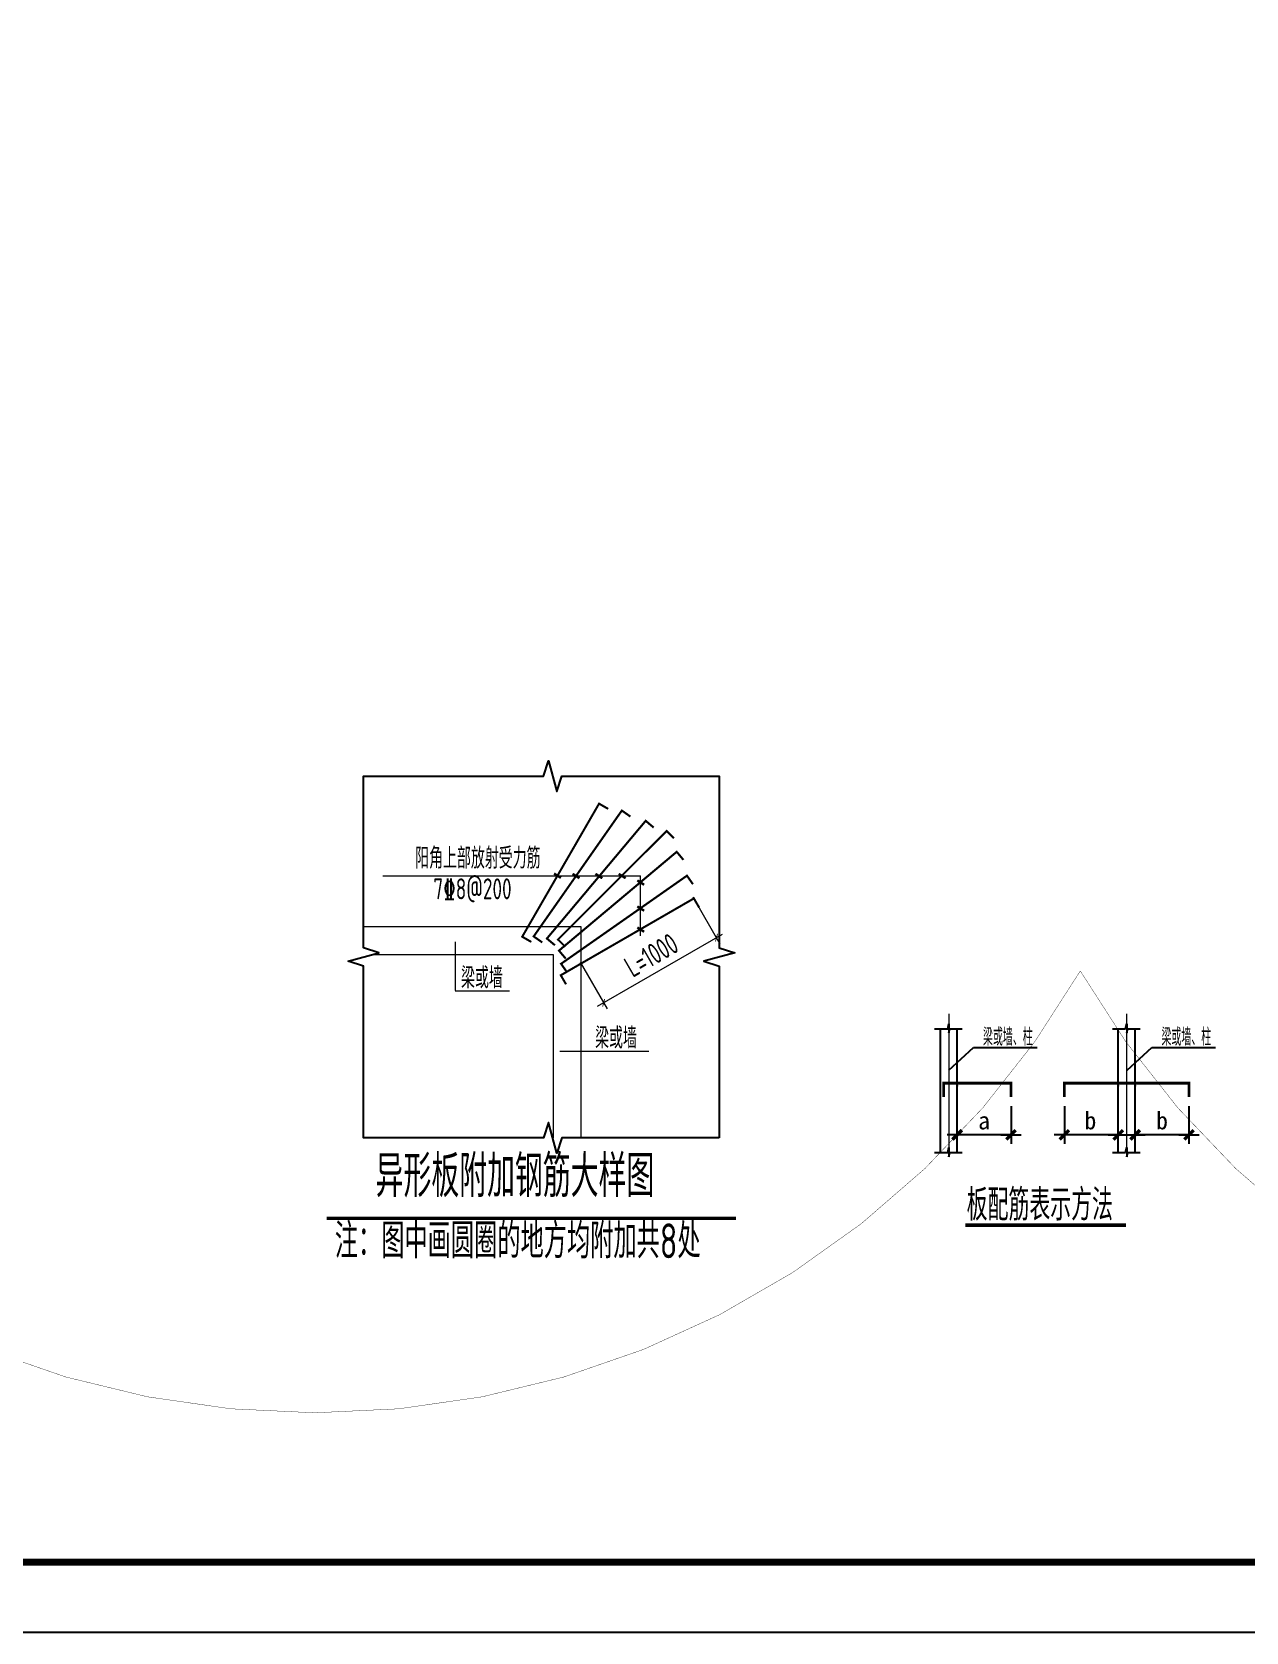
# Model space of a CAD drawing. Extents: x -812054 to 22247, y -644080 to 1003627.
# Drawn here: x -367614 to -350228, y -255911 to -232992 of the extents above; entities that cross this region are included whole.
import ezdxf
from ezdxf.enums import TextEntityAlignment as Align

# ---------------------------------------------------------------- set-up
doc = ezdxf.new("R2010")
doc.units = 0
doc.header["$LTSCALE"] = 1000
doc.linetypes.add('DOTE', pattern=[2.42, 2, -0.2, 0.02, -0.2])
doc.layers.get('0').update_dxf_attribs({"linetype": 'CONTINUOUS'})
doc.layers.get('DEFPOINTS').update_dxf_attribs({"linetype": 'CONTINUOUS'})
for name, color, linetype, lineweight in [('+公共字体', 7, 'CONTINUOUS', 20), ('+图名', 243, 'CONTINUOUS', 20), ('+混凝土墙', 3, 'CONTINUOUS', 20), ('DOTE', 19, 'DOTE', 9), ('Z-详图标注', 3, 'CONTINUOUS', 18), ('查找字符', 1, 'CONTINUOUS', 18)]:
    doc.layers.add(name, color=color, linetype=linetype, lineweight=lineweight)
for name, color, linetype in [('-TK', 7, 'CONTINUOUS'), ('DIM', 2, 'CONTINUOUS'), ('FLOOR_UP_REIN', 13, 'CONTINUOUS'), ('GJ', 5, 'CONTINUOUS'), ('REIN', 6, 'CONTINUOUS'), ('S-大样-砼线', 7, 'CONTINUOUS'), ('THIN', 7, 'CONTINUOUS'), ('大样线', 40, 'CONTINUOUS'), ('空调洞口标注', 130, 'CONTINUOUS'), ('说明文字', 7, 'CONTINUOUS')]:
    doc.layers.add(name, color=color, linetype=linetype)
doc.layers.add('审图修改', color=2, linetype='CONTINUOUS', plot=False)
doc.styles.add('10', font='', dxfattribs={"width": 0.7, "height": 300})
doc.styles.add('TSSD_DIMENSION', font='Tssdeng.shx', dxfattribs={"width": 0.7, "bigfont": 'tssdchn.shx'})
doc.styles.add('TSSD_REIN', font='tssdeng.shx', dxfattribs={"width": 0.7, "height": 300, "bigfont": 'tssdchn.shx'})
doc.styles.get('10').set_extended_font_data('SimSun')
doc.dimstyles.new('TSSD_100_100$0', dxfattribs={"dimtxt": 300, "dimasz": 80, "dimexe": 100, "dimexo": 250, "dimgap": 100, "dimtad": 1, "dimdec": 0, "dimzin": 0, "dimdsep": 46, "dimtxsty": 'TSSD_DIMENSION', "dimblk": 'ARCHTICK', "dimcen": 0, "dimdle": 100, "dimclrd": 3, "dimclre": 3, "dimclrt": 7, "dimadec": 0, "dimazin": 0, "dimtfac": 1, "dimtdec": 0, "dimtix": 1, "dimtmove": 2, "dimatfit": 3, "dimldrblk": 'ARCHTICK', "dimfxl": 1, "dimtolj": 1, "dimtzin": 0, "dimarcsym": 0})

# ---------------------------------------------------------------- blocks, each defined once
blk = doc.blocks.new('_DIMX')
blk.add_line((-150, 0), (150, 0))
at = {"const_width": 50}
blk.add_lwpolyline([(-70, -70), (70, 70)], dxfattribs=at)
blk = doc.blocks.new('A$C1DDD5A89')
at = {"color": 6, "const_width": 50}
blk.add_lwpolyline([(439, 25), (2741, 25)], dxfattribs=at)
at = {"layer": 'DOTE', "color": 8, "linetype": 'DOTE'}
for p, q in [((202, 3054), (202, 888)), ((2750, 3054), (2750, 888))]:
    blk.add_line(p, q, dxfattribs=at)
at = {"layer": 'GJ'}
blk.add_point((1858, 2022), dxfattribs=at)
at = {"layer": 'REIN', "color": 1, "const_width": 40}
for points in [[(129, 1860), (129, 2059), (1095, 2059), (1095, 1860)], [(1858, 1860), (1858, 2059), (3643, 2059), (3643, 1860)]]:
    blk.add_lwpolyline(points, dxfattribs=at)
at = {"layer": '大样线'}
for p, q in [((0, 2837), (188, 2837)), ((81, 2837), (81, 1066)), ((188, 2837), (202, 2909)), ((202, 2909), (202, 2778)), ((202, 2778), (217, 2837)), ((217, 2837), (395, 2837)), ((2548, 2837), (2736, 2837)), ((2736, 2837), (2751, 2909)), ((2751, 2909), (2751, 2778)), ((2751, 2778), (2766, 2837)), ((2766, 2837), (2943, 2837)), ((202, 2247), (556, 2571)), ((556, 2571), (1467, 2571)), ((2758, 2247), (3112, 2571)), ((3112, 2571), (4023, 2571)), ((0, 1066), (188, 1066)), ((188, 1066), (202, 1138)), ((202, 1138), (202, 1006)), ((202, 1006), (217, 1066)), ((217, 1066), (395, 1066)), ((2548, 1066), (2736, 1066)), ((2736, 1066), (2751, 1138)), ((2751, 1138), (2751, 1006)), ((2751, 1006), (2766, 1066)), ((2766, 1066), (2943, 1066))]:
    blk.add_line(p, q, dxfattribs=at)
at = {"layer": '大样线', "linetype": 'ByBlock'}
for p, q in [((323, 1066), (323, 2837)), ((2630, 1066), (2630, 2837)), ((2871, 1066), (2871, 2837))]:
    blk.add_line(p, q, dxfattribs=at)
at = {"layer": '大样线', "color": 0, "linetype": 'ByBlock'}
for p in [(323, 2022), (1095, 2022), (2630, 2022), (2871, 2022), (3643, 2022), (202, 1319)]:
    blk.add_point(p, dxfattribs=at)
at = {"layer": '空调洞口标注'}
for p, q in [((1095, 1732), (1095, 1190)), ((1858, 1732), (1858, 1190)), ((3643, 1732), (3643, 1190)), ((1094, 1319), (203, 1319)), ((2629, 1319), (1859, 1319)), ((3642, 1319), (2872, 1319))]:
    blk.add_line(p, q, dxfattribs=at)
blk.add_point((1858, 1319), dxfattribs=at)
at = {"layer": '空调洞口标注', "color": 0, "linetype": 'ByBlock'}
blk.add_point((2871, 1319), dxfattribs=at)
at = {"layer": '空调洞口标注', "xscale": 0.9649999998509884, "yscale": 0.9649999998509884, "zscale": 0.965, "rotation": 180}
for p in [(323, 1319), (1858, 1319)]:
    blk.add_blockref('_DIMX', p, dxfattribs=at)
at = {"layer": '空调洞口标注', "xscale": 0.9649999998509884, "yscale": 0.9649999998509884, "zscale": 0.965}
for p in [(1095, 1319), (2630, 1319), (2872, 1319), (3643, 1319)]:
    blk.add_blockref('_DIMX', p, dxfattribs=at)
at = {"layer": '空调洞口标注', "style": '10'}
for s, p in [('b', (2231, 1523)), ('b', (3257, 1523)), ('a', (709, 1523))]:
    blk.add_text(s, height=250, dxfattribs=at).set_placement(p, align=Align.MIDDLE_CENTER)
at = {"layer": '说明文字'}
for s, height, style, width, p in [('梁或墙、柱', 250, 'TSSD_REIN', 0.6, (693, 2596)), ('梁或墙、柱', 250, 'TSSD_REIN', 0.6, (3249, 2596)), ('板配筋表示方法', 450, 'TSSD_DIMENSION', 0.7, (459, 91))]:
    blk.add_text(s, height=height, dxfattribs=dict(at, style=style, width=width)).set_placement(p)
blk = doc.blocks.new('_ArchTick')
at = {"color": 0, "linetype": 'ByBlock', "const_width": 0.15}
blk.add_lwpolyline([(-0.5, -0.5), (0.5, 0.5)], dxfattribs=at)
blk = doc.blocks.new('*D1256')
at = {"layer": 'DEFPOINTS', "color": 0, "transparency": 16777216}
for p in [(5060, 9464), (3444, 8530), (5522, 8664)]:
    blk.add_point(p, dxfattribs=at)
at = {"layer": 'DIM', "color": 3, "lineweight": -2, "transparency": 16777216}
for p, q in [((5185, 9247), (5572, 8577)), ((3819, 7680), (5609, 8714)), ((3569, 8314), (3956, 7644))]:
    blk.add_line(p, q, dxfattribs=at)
at = {"layer": 'DIM', "color": 3, "lineweight": -2, "transparency": 16777216, "xscale": 80, "yscale": 80, "zscale": 80}
for p, rotation in [((5522, 8664), 29.99999999994698), ((3906, 7730), 209.999999999947)]:
    blk.add_blockref('_ArchTick', p, dxfattribs=dict(at, rotation=rotation))
at = {"layer": 'DIM', "color": 7, "transparency": 16777216, "insert": (4589, 8413), "char_height": 300, "attachment_point": 5, "rotation": 30, "style": 'TSSD_DIMENSION'}
blk.add_mtext('\\A1;L=1000', dxfattribs=at)
blk = doc.blocks.new('A1')
blk.add_lwpolyline([(0, 59400), (0, 0), (84100, 0), (84100, 59400)], close=True)
at = {"const_width": 100}
blk.add_lwpolyline([(2500, 58400), (2500, 1000), (83100, 1000), (83100, 58400)], close=True, dxfattribs=at)
blk = doc.blocks.new('A$C3D802B83')
at = {"layer": '+公共字体', "linetype": 'Continuous'}
for p, q in [((744, 9550.9), (4432.1, 9550.9)), ((4432.1, 8687.9), (4432.1, 9550.9)), ((1781.2, 8604.3), (1781.2, 7908.1)), ((1781.2, 7900.1), (2555.9, 7900.1)), ((3278.8, 7035.6), (4551.4, 7035.6))]:
    blk.add_line(p, q, dxfattribs=at)
at = {"layer": '+图名', "linetype": 'Continuous', "const_width": 50}
blk.add_lwpolyline([(-63, 4643.9), (5800.4, 4643.9)], dxfattribs=at)
at = {"layer": '+混凝土墙', "linetype": 'Continuous'}
for p, q in [((468.2, 8822.4), (3581.4, 8822.4)), ((3581.4, 8822.4), (3581.4, 5796.4)), ((597.3, 8422.4), (3181.4, 8422.4)), ((3181.4, 8422.4), (3181.4, 5796.4))]:
    blk.add_line(p, q, dxfattribs=at)
at = {"layer": 'FLOOR_UP_REIN', "const_width": 30}
for points in [[(3970.2, 10507.9), (3840.3, 10582.9), (2739.8, 8676.9), (2869.7, 8601.9)], [(4289.1, 10397.8), (4166.2, 10483.8), (2903.8, 8681), (3026.7, 8594.9)], [(4622.7, 10240.4), (4507.8, 10336.8), (3093.1, 8650.8), (3208, 8554.4)], [(4914.2, 10087.1), (4808.2, 10193.1), (3251.9, 8636.8), (3358, 8530.8)], [(5048.3, 9777.8), (4951.8, 9892.7), (3265.9, 8478), (3362.3, 8363.1)], [(5184.9, 9428.3), (5098.9, 9551.1), (3296, 8288.8), (3382.1, 8165.9)], [(5273, 9095.3), (5198, 9225.2), (3292, 8124.8), (3367, 7994.9)]]:
    blk.add_lwpolyline(points, dxfattribs=at)
at = {"layer": 'THIN'}
blk.add_lwpolyline([(5562.2, 5796.4), (3306.7, 5796.4), (3236.7, 5576.4), (3116.7, 6016.4), (3046.7, 5796.4), (468.2, 5796.4), (468.2, 8257.2), (248.2, 8327.2), (688.2, 8447.2), (468.2, 8517.2), (468.2, 10977.9), (3046.7, 10977.9), (3116.7, 11197.9), (3236.7, 10757.9), (3306.7, 10977.9), (5562.2, 10977.9), (5562.2, 8517.2), (5782.2, 8447.2), (5342.2, 8327.2), (5562.2, 8257.2)], close=True, dxfattribs=at)
at = {"layer": '查找字符', "const_width": 35}
for points in [[(3195.4, 9582.1), (3293.5, 9519.7)], [(3461.2, 9577.4), (3559.3, 9515)], [(3788.2, 9577.4), (3886.4, 9515)], [(4121.9, 9577.4), (4220.1, 9515)], [(4388.1, 9483.1), (4486.2, 9420.7)], [(4388.1, 9110.7), (4486.2, 9048.3)], [(4388.1, 8809.5), (4486.2, 8747.1)]]:
    blk.add_lwpolyline(points, dxfattribs=at)
at = {"layer": '+公共字体', "linetype": 'Continuous', "style": 'TSSD_REIN', "width": 0.7}
for s, p in [('阳角上部放射受力筋', (1206.7, 9652.5)), ('7%%1328@200', (1467.3, 9212.7)), ('梁或墙', (1863, 7938.4)), ('梁或墙', (3783.9, 7076.5))]:
    blk.add_text(s, height=300, dxfattribs=at).set_placement(p)
blk.add_text('注：图中画圆圈的地方均附加共8处', height=500, dxfattribs=at).set_placement((55.5, 3920.3), align=Align.BOTTOM_LEFT)
at = {"layer": '+图名', "linetype": 'Continuous', "style": 'TSSD_REIN', "width": 0.7}
blk.add_text('异形板附加钢筋大样图', height=600, dxfattribs=at).set_placement((640.5, 4766.9), align=Align.BOTTOM_LEFT)
at = {"layer": 'DIM'}
dim = blk.add_aligned_dim(p1=(3443.8, 8530.2), p2=(5060.4, 9463.5), distance=-923.8, text='L=1000', dimstyle='TSSD_100_100$0', dxfattribs=at)
dim.commit()
dim.dimension.update_dxf_attribs({"geometry": '*D1256', "text_midpoint": (4589, 8413.4)})

msp = doc.modelspace()

# ---------------------------------------------------------------- linework, layer by layer
at = {"layer": '审图修改', "const_width": 5}
msp.add_lwpolyline([(-286826.21, -180666.77, -0.57735027), (-286826.21, -202591.64, -0.57735027), (-286826.21, -224516.51, -0.57735027), (-286826.21, -246441.38, -0.57735027), (-308751.07, -246441.38, -0.57735027), (-330675.94, -246441.38, -0.57735027), (-352600.81, -246441.38, -0.57735027), (-374525.68, -246441.38, -0.57735027), (-396450.55, -246441.38, -0.57735027), (-396450.55, -224516.51, -0.57735027), (-396450.55, -202591.64, -0.57735027), (-396450.55, -180666.77, -0.57735027)], format="xyb", dxfattribs=at)

# ---------------------------------------------------------------- block references
at = {"layer": '-TK'}
msp.add_blockref('A1', (-383402.98, -255910.56), dxfattribs=at)
at = {"layer": 'S-大样-砼线'}
msp.add_blockref('A$C1DDD5A89', (-354687.5, -250108.05), dxfattribs=at)
at = {"layer": 'Z-详图标注'}
msp.add_blockref('A$C3D802B83', (-363333.04, -254627.89), dxfattribs=at)

doc.saveas('drawing.dxf')
